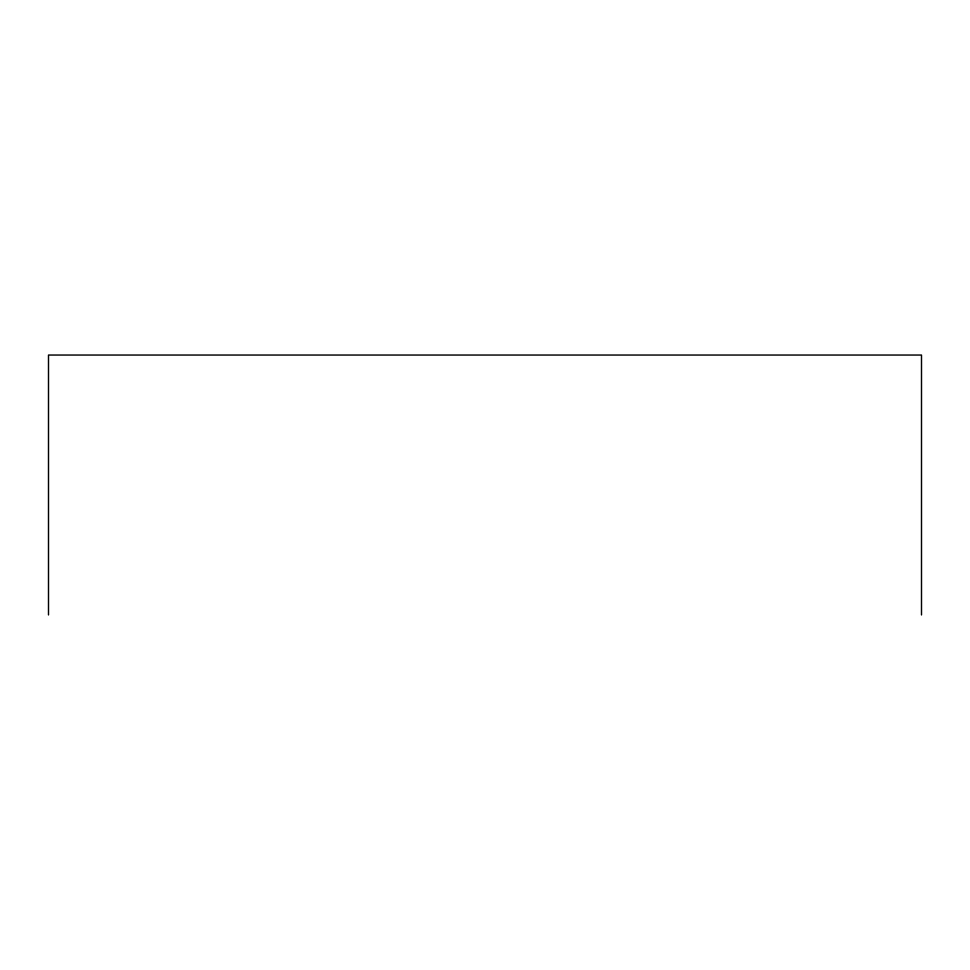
<?xml version="1.0" encoding="UTF-8"?>
<svg xmlns="http://www.w3.org/2000/svg" width="970" height="970" viewBox="0 0 970 970"><rect width="100%" height="100%" fill="white"/><g stroke="black" fill="none" stroke-linecap="round" stroke-linejoin="round"><path stroke-width="1.45" d="M921.5 614.956L921.5 355.044L48.5 355.044L48.5 614.956"/></g></svg>
